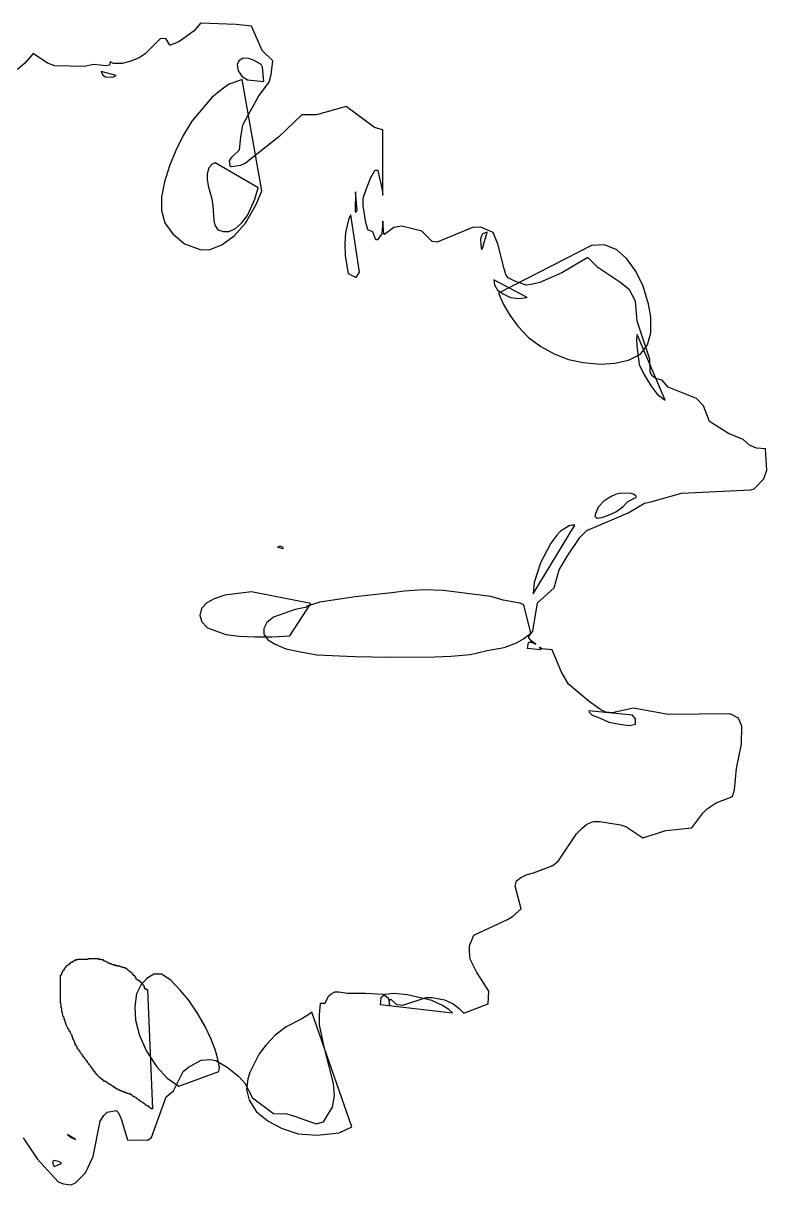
# Model space of a CAD drawing. Header units: metres. Extents: x -3433 to -629, y 335 to 2991.
# Drawn here: x -2031 to -629, y 532 to 2724 of the extents above; entities that cross this region are included whole.
import ezdxf

# ---------------------------------------------------------------- set-up
doc = ezdxf.new("R2010")
doc.units = ezdxf.units.M

msp = doc.modelspace()

# ---------------------------------------------------------------- linework, layer by layer
at = {"layer": '1'}
msp.add_lwpolyline([(-2031.2, 620.6), (-2004.9, 581.2), (-1965, 537.6), (-1955, 533.8), (-1941, 532.2), (-1932.6, 536), (-1913.6, 555), (-1899.6, 585.3), (-1886.2, 652.5), (-1879.2, 663), (-1873.1, 669.1), (-1856.2, 672.5), (-1855.7, 672.4), (-1851.6, 668.2), (-1846.5, 656.5), (-1834.5, 617), (-1796.3, 616.2), (-1789.1, 621.5), (-1761.8, 698.4), (-1747.9, 709.7), (-1729.8, 745.8), (-1719.8, 754.4), (-1695.9, 767.2), (-1678.7, 768.5), (-1667.7, 766.9), (-1646.4, 754.1), (-1624.6, 736.5), (-1613.2, 723.7), (-1599.1, 696.4), (-1559.3, 666.6), (-1534.2, 665.8), (-1519.7, 661.8), (-1479, 646.9), (-1464.7, 651.2), (-1448.2, 678.8), (-1444.2, 700.8), (-1446, 723.1), (-1463.4, 792.6), (-1472.2, 833.8), (-1472.2, 853.6), (-1470.5, 874.1), (-1469.9, 874.6), (-1461.8, 874.6), (-1455.2, 887.8), (-1450.2, 892.8), (-1443.4, 896.2), (-1435.9, 896.2), (-1420.6, 893.8), (-1385.6, 893.8), (-1352.3, 891.7), (-1343.2, 884.9), (-1341.6, 879.8), (-1340.6, 871.2), (-1340.6, 881.2), (-1340, 881.8), (-1337.2, 881.8), (-1327.5, 872.2), (-1315.5, 871.1), (-1271.4, 885.8), (-1259.9, 885.8), (-1236.8, 881.2), (-1220.3, 873.9), (-1208.9, 864.7), (-1200.1, 855.9), (-1154.6, 873.5), (-1153.2, 897.3), (-1176.1, 933.9), (-1188.2, 958.1), (-1189.8, 972.7), (-1189.8, 982.9), (-1181.1, 1003.1), (-1118.2, 1032.7), (-1108.6, 1038.4), (-1092.4, 1052.6), (-1103.3, 1095.5), (-1100.8, 1105.9), (-1092.5, 1112.1), (-1081.1, 1117.7), (-1069.1, 1120.8), (-1032.5, 1134.5), (-1021.7, 1143.7), (-988, 1194.2), (-977.5, 1204.7), (-968.3, 1212.4), (-955.7, 1217.8), (-943.9, 1217.8), (-904.6, 1211.4), (-894.9, 1208.5), (-862.7, 1187), (-819.5, 1200.5), (-770.4, 1205.7), (-749.6, 1233.5), (-741.4, 1241.6), (-724.1, 1252.7), (-693.6, 1264.9), (-689.8, 1277.6), (-685.8, 1317.7), (-676.6, 1363.6), (-675.8, 1397.4), (-682.4, 1412.9), (-697.8, 1420.6), (-814.8, 1419.4), (-880.3, 1431.3), (-920.5, 1422.6), (-932.3, 1423.8), (-942, 1428.2), (-963.8, 1444), (-1003, 1476.7), (-1016.4, 1499.6), (-1034, 1541.8), (-1053.4, 1543.8), (-1057.5, 1546.9), (-1055.5, 1541.9), (-1080, 1544.4), (-1078.1, 1555.7), (-1077.6, 1556.2), (-1073.4, 1556.2), (-1064.6, 1552.2), (-1073.3, 1558.7), (-1077.8, 1564.7), (-1077.8, 1567.6), (-1070.1, 1576.8), (-1061.6, 1630.2), (-1030, 1658.9), (-1020.5, 1692.4), (-1004.8, 1718.9), (-981.4, 1753.7), (-968.3, 1766.7), (-890.1, 1799.9), (-859.7, 1818.1), (-847.4, 1821), (-790, 1837), (-659.1, 1843.2), (-652.6, 1845.7), (-634.5, 1864.5), (-629, 1880.9), (-631.5, 1920.7), (-648.1, 1922.3), (-661.3, 1927.9), (-673.3, 1938.3), (-701.4, 1949.7), (-737.2, 1972.3), (-748.1, 2001.9), (-761.4, 2016), (-814.7, 2037.1), (-826.2, 2050.3), (-838, 2053.5), (-844.8, 2058.5), (-848.9, 2065.5), (-849.8, 2090.1), (-873.7, 2161.9), (-876.8, 2199.3), (-888, 2221), (-905.8, 2235.2), (-947.8, 2263.2), (-966.7, 2282), (-1015.2, 2253.1), (-1056.7, 2234.9), (-1073.4, 2231), (-1082.7, 2230), (-1104.4, 2237.5), (-1116.7, 2243.6), (-1120.9, 2250), (-1125, 2262.1), (-1135.4, 2306.1), (-1144.8, 2328.8), (-1168.2, 2339), (-1183.8, 2338.3), (-1250.5, 2310.8), (-1259.8, 2312), (-1279.7, 2331.9), (-1316.9, 2341.2), (-1332.4, 2338.3), (-1350.1, 2325.6), (-1350.8, 2325.7), (-1351.3, 2326.2), (-1352.8, 2350.3), (-1355.1, 2326.3), (-1363.1, 2315.2), (-1363.5, 2315), (-1365.9, 2315), (-1366.4, 2315.4), (-1372, 2330.4), (-1381.2, 2334.1), (-1381.5, 2334.5), (-1385.3, 2347.8), (-1389.8, 2379.1), (-1389.8, 2393.8), (-1384.1, 2412), (-1375.9, 2433), (-1367.9, 2446.3), (-1367.5, 2446.6), (-1362.8, 2446.6), (-1362.3, 2446.2), (-1354.1, 2409.3), (-1353, 2399.6), (-1353.2, 2522.8), (-1353.6, 2522.7), (-1368.9, 2527.2), (-1421.9, 2567), (-1477.9, 2551), (-1505.6, 2551), (-1548.9, 2509.8), (-1611.8, 2460.2), (-1621.6, 2455.3), (-1638.3, 2453.2), (-1640.7, 2454.4), (-1641, 2454.8), (-1642.1, 2464.2), (-1637.6, 2471), (-1623.3, 2485.3), (-1621, 2508.9), (-1616.8, 2532.1), (-1587, 2586.8), (-1567.3, 2613), (-1563.4, 2627.4), (-1560.6, 2652.8), (-1580.4, 2672.5), (-1600.7, 2718.3), (-1629.7, 2721.4), (-1696.7, 2723.9), (-1708.9, 2709.3), (-1737.5, 2688.8), (-1754.1, 2682.5), (-1754.8, 2682.8), (-1762.1, 2695), (-1773.1, 2694.3), (-1801, 2666.4), (-1812.5, 2658.7), (-1830, 2651.7), (-1844.4, 2647.8), (-1861, 2647.8), (-1867.4, 2651), (-1868.7, 2645.1), (-1869.1, 2644.7), (-1874, 2643.5), (-1898.3, 2646.2), (-1916.1, 2642), (-1971.4, 2643.8), (-1985.2, 2648.4), (-2012.6, 2666.6), (-2028.1, 2648.9), (-2041.8, 2636.8)], dxfattribs=at)
at = {"layer": '51'}
for points in [[(-1770.2, 2396.2), (-1770.2, 2370.6), (-1764.3, 2347.3), (-1749.4, 2327.1), (-1726.8, 2307.6), (-1697.6, 2297), (-1680.3, 2296.3), (-1656.4, 2305.8), (-1633.4, 2323), (-1612, 2346.5), (-1591.8, 2382), (-1581.2, 2407.8), (-1618.1, 2618), (-1643.8, 2608.4), (-1658.7, 2597.6), (-1675.2, 2583.6), (-1713.5, 2538.9), (-1729.3, 2512.1), (-1743.1, 2483.6), (-1755.3, 2455.1), (-1765, 2424.9)], [(-1697.9, 1606.5), (-1694.2, 1594.6), (-1683.7, 1583.4), (-1649, 1570.6), (-1624.1, 1567.7), (-1594.4, 1566.2), (-1562.3, 1565.9), (-1528.7, 1568.3), (-1488.6, 1628.8), (-1600.7, 1651.3), (-1650.9, 1644.7), (-1670.9, 1637.7), (-1685.2, 1630.2), (-1694.7, 1619.3)], [(-1577.6, 1581.8), (-1577.4, 1570.9), (-1570, 1560.3), (-1556, 1552.6), (-1536.2, 1543.7), (-1511.6, 1538.2), (-1477.3, 1531.9), (-1405.7, 1528.8), (-1340.3, 1527.5), (-1254.9, 1528.7), (-1225, 1529.9), (-1187.8, 1532.9), (-1156.5, 1540.2), (-1124, 1545.9), (-1101.2, 1554.8), (-1088, 1562.3), (-1074.1, 1573.1), (-1087.4, 1626.4), (-1094.2, 1629.5), (-1126.3, 1635.4), (-1149.1, 1642.3), (-1239.4, 1653.7), (-1276.6, 1654.9), (-1313.1, 1652.2), (-1330.8, 1649.5), (-1405.3, 1641.9), (-1471.7, 1631.4), (-1497.9, 1623.1), (-1496.4, 1622), (-1518.2, 1617.4), (-1559.1, 1603.3), (-1571.7, 1593.1)]]:
    msp.add_lwpolyline(points, close=True, dxfattribs=at)
at = {"layer": '52'}
for points in [[(-1627.5, 2646.2), (-1625.7, 2634.1), (-1618.4, 2623.2), (-1608, 2617), (-1577.6, 2614.3), (-1579.7, 2641.1), (-1581.6, 2644.8), (-1584.1, 2647.5), (-1596.9, 2654.2), (-1606.1, 2657.5), (-1616.1, 2657.9), (-1624.3, 2652.7)], [(-1684.6, 2429.4), (-1682.5, 2417.3), (-1675.6, 2392.9), (-1673.7, 2380.3), (-1671.9, 2351.5), (-1669.7, 2342.7), (-1663.9, 2334.3), (-1654, 2330.7), (-1642.8, 2331.1), (-1630.9, 2336.8), (-1619.3, 2346.5), (-1608.2, 2361.1), (-1594.6, 2391.7), (-1588.3, 2413.6), (-1669, 2460.5), (-1674.8, 2457.8), (-1680.9, 2451.1), (-1684.5, 2439.5)], [(-1168.6, 2316.4), (-1167.8, 2298.8), (-1166, 2297.3), (-1156, 2329.6), (-1164.9, 2326.4), (-1166.9, 2322.6)], [(-1135, 2214.4), (-1125.5, 2193), (-1113.7, 2173.4), (-1098.3, 2152.5), (-1078.3, 2131.2), (-1055.2, 2114), (-1030, 2100), (-1002.8, 2089.4), (-975.3, 2083.9), (-942.8, 2080.9), (-915.3, 2082.7), (-889.6, 2088.4), (-867.3, 2099.4), (-853.8, 2117.1), (-847.6, 2139.9), (-847.8, 2169.8), (-852.2, 2194), (-862.2, 2227.5), (-875.4, 2255.1), (-892.6, 2279.3), (-911.9, 2296.3), (-934.9, 2306), (-959.8, 2304.7)], [(-1069.8, 1647.2), (-991.2, 1776.6), (-996.5, 1777), (-1001.9, 1775.3), (-1017.7, 1765.5), (-1024.8, 1758), (-1036, 1742.7), (-1055.7, 1705.7), (-1067.7, 1668.4)], [(-1551.9, 1735.3), (-1541.9, 1732.8), (-1541, 1733.1), (-1541, 1734.2), (-1542.6, 1735.7), (-1545.4, 1736.5), (-1548.4, 1736.5)], [(-1820.4, 868.8), (-1819.2, 842.8), (-1811.6, 813.9), (-1799, 784.1), (-1779, 755), (-1759.5, 733.2), (-1737.8, 718), (-1662.3, 745.8), (-1661.2, 753.5), (-1662, 760.3), (-1664.6, 771.9), (-1669.3, 787.2), (-1677.6, 808.2), (-1688.1, 830.8), (-1701.8, 854.6), (-1719.8, 881.3), (-1735.1, 899.4), (-1753, 918.6), (-1770.6, 929.7), (-1785.1, 929.6), (-1797.9, 921.6), (-1809.3, 909.1), (-1817.8, 892.5)], [(-1358.1, 872.3), (-1221.7, 856.8), (-1228.7, 862.9), (-1242, 871.2), (-1260.8, 880.2), (-1306.5, 890.7), (-1332.4, 893), (-1348.7, 891.2), (-1356.7, 884.9)], [(-1610.1, 711.9), (-1605.2, 691.6), (-1591.4, 670), (-1569.3, 652.1), (-1542.8, 638.4), (-1512.6, 628.3), (-1476.9, 625.8), (-1435.2, 630.5), (-1411.3, 641.3), (-1487.1, 857.9), (-1492.5, 853.2), (-1505.7, 845.6), (-1535.6, 830.4), (-1556.2, 814.6), (-1573, 796.3), (-1586.4, 779), (-1604.1, 743.8), (-1607.9, 731.9)], [(-1948, 627.2), (-1940.5, 621.7), (-1932.9, 617.6)], [(-1975.2, 572), (-1973.1, 566.7), (-1959.3, 572.4), (-1960.8, 574.4), (-1964.6, 576.3), (-1973.2, 577.9), (-1975.2, 576.2)]]:
    msp.add_lwpolyline(points, close=True, dxfattribs=at)
at = {"layer": '53'}
for points in [[(-1425, 2307.5), (-1424, 2285.3), (-1418.2, 2251.8), (-1403.2, 2244), (-1396.8, 2254.4), (-1413.6, 2362.7), (-1417.1, 2355.7), (-1423.7, 2328.9)], [(-1144, 2239.5), (-1142.5, 2230.5), (-1136.5, 2220.1), (-1126.4, 2213.4), (-1112.5, 2206.2), (-1097.8, 2204.7), (-1081.1, 2206.6)], [(-874.6, 2128.7), (-874.3, 2116), (-869.6, 2080), (-861, 2061.5), (-847.1, 2038.9), (-835.9, 2023.8), (-820.3, 2012.9), (-873.7, 2136.4)]]:
    msp.add_lwpolyline(points, close=True, dxfattribs=at)
at = {"layer": '54'}
for points in [[(-1884, 2633.1), (-1881.1, 2626), (-1876.2, 2623), (-1862.5, 2622.1), (-1855.7, 2625.5)], [(-1405.3, 2368.5), (-1404.6, 2367), (-1401.3, 2370.9), (-1404.6, 2405.5)], [(-953.4, 1793.8), (-948.9, 1790.3), (-940.3, 1791), (-927.2, 1795.7), (-913.9, 1801.8), (-900.3, 1811.2), (-891.2, 1821.2), (-874.4, 1829.6), (-876.1, 1832), (-880.5, 1835.1), (-885, 1836.3), (-902.2, 1837.4), (-912.7, 1835.6), (-924.7, 1829.9), (-936.2, 1822), (-946.7, 1811), (-951.6, 1800.3)], [(-964.8, 1426.4), (-964, 1424.1), (-958, 1418.6), (-944.5, 1413.2), (-927.1, 1404.9), (-906.5, 1401.1), (-888.6, 1398.9), (-876.3, 1401.5), (-876.7, 1411.1), (-882.2, 1418.2)], [(-1787.6, 675.6), (-1787.6, 675.6), (-1787.6, 675.6), (-1787.6, 675.6), (-1787.6, 675.6), (-1787.6, 675.6), (-1787.6, 675.6), (-1787.6, 675.6), (-1787.6, 675.6), (-1787.6, 675.6), (-1787.6, 675.6), (-1787.6, 675.6), (-1787.6, 675.6), (-1787.6, 675.6), (-1787.6, 675.6), (-1787.6, 675.6), (-1787.6, 675.6), (-1787.6, 675.6), (-1787.6, 675.6), (-1787.6, 675.6), (-1790, 675.6), (-1790, 675.6), (-1790, 676.8), (-1791.1, 676.8), (-1792.3, 678), (-1793.5, 678), (-1793.5, 678), (-1793.5, 678), (-1794.6, 679.1), (-1794.6, 680.3), (-1795.8, 680.3), (-1795.8, 680.3), (-1795.8, 680.3), (-1795.8, 680.3), (-1796.9, 680.3), (-1798.1, 681.5), (-1798.1, 681.5), (-1799.3, 682.6), (-1799.3, 682.6), (-1799.3, 682.6), (-1799.3, 682.6), (-1799.3, 682.6), (-1800.4, 682.6), (-1800.4, 683.8), (-1801.6, 684.9), (-1802.8, 684.9), (-1802.8, 684.9), (-1802.8, 684.9), (-1802.8, 684.9), (-1803.9, 686.1), (-1803.9, 686.1), (-1803.9, 686.1), (-1805.1, 686.1), (-1805.1, 686.1), (-1805.1, 687.3), (-1805.1, 687.3), (-1806.3, 687.3), (-1806.3, 687.3), (-1807.4, 688.4), (-1808.6, 689.6), (-1809.7, 689.6), (-1809.7, 689.6), (-1809.7, 689.6), (-1810.9, 690.8), (-1812.1, 690.8), (-1812.1, 691.9), (-1812.1, 691.9), (-1813.2, 691.9), (-1813.2, 691.9), (-1813.2, 691.9), (-1814.4, 693.1), (-1814.4, 693.1), (-1815.6, 694.2), (-1816.7, 694.2), (-1816.7, 695.4), (-1816.7, 695.4), (-1817.9, 695.4), (-1817.9, 695.4), (-1817.9, 696.6), (-1819, 696.6), (-1819, 696.6), (-1819, 696.6), (-1821.4, 697.7), (-1821.4, 697.7), (-1821.4, 698.9), (-1822.5, 698.9), (-1823.7, 698.9), (-1824.9, 700.1), (-1824.9, 700.1), (-1824.9, 700.1), (-1824.9, 700.1), (-1826, 701.2), (-1826, 701.2), (-1827.2, 701.2), (-1827.2, 702.4), (-1827.2, 702.4), (-1828.3, 702.4), (-1828.3, 702.4), (-1828.3, 702.4), (-1829.5, 702.4), (-1829.5, 702.4), (-1829.5, 703.6), (-1830.7, 703.6), (-1830.7, 703.6), (-1831.8, 703.6), (-1831.8, 703.6), (-1831.8, 703.6), (-1833, 704.7), (-1834.2, 704.7), (-1834.2, 704.7), (-1835.3, 704.7), (-1835.3, 704.7), (-1836.5, 705.9), (-1836.5, 705.9), (-1837.6, 705.9), (-1838.8, 705.9), (-1838.8, 707), (-1840, 707), (-1840, 707), (-1841.1, 707), (-1841.1, 707), (-1841.1, 707), (-1842.3, 707), (-1842.3, 708.2), (-1843.5, 708.2), (-1843.5, 708.2), (-1844.6, 708.2), (-1844.6, 708.2), (-1844.6, 708.2), (-1844.6, 708.2), (-1845.8, 709.4), (-1845.8, 709.4), (-1845.8, 709.4), (-1846.9, 709.4), (-1848.1, 709.4), (-1848.1, 709.4), (-1848.1, 710.5), (-1848.1, 710.5), (-1849.3, 710.5), (-1850.4, 710.5), (-1851.6, 710.5), (-1851.6, 711.7), (-1852.8, 711.7), (-1852.8, 712.9), (-1852.8, 712.9), (-1853.9, 712.9), (-1853.9, 712.9), (-1855.1, 712.9), (-1855.1, 714), (-1856.2, 714), (-1856.2, 714), (-1856.2, 714), (-1856.2, 714), (-1857.4, 714), (-1857.4, 715.2), (-1858.6, 715.2), (-1858.6, 716.3), (-1858.6, 716.3), (-1859.7, 716.3), (-1859.7, 716.3), (-1860.9, 716.3), (-1860.9, 717.5), (-1860.9, 717.5), (-1862.1, 717.5), (-1862.1, 717.5), (-1863.2, 718.7), (-1863.2, 718.7), (-1863.2, 718.7), (-1863.2, 718.7), (-1864.4, 719.8), (-1865.5, 721), (-1865.5, 721), (-1865.5, 721), (-1866.7, 721), (-1867.9, 722.2), (-1867.9, 722.2), (-1869, 722.2), (-1869, 722.2), (-1870.2, 723.3), (-1870.2, 723.3), (-1870.2, 723.3), (-1870.2, 723.3), (-1870.2, 723.3), (-1871.4, 723.3), (-1871.4, 724.5), (-1871.4, 724.5), (-1872.5, 724.5), (-1873.7, 725.6), (-1873.7, 725.6), (-1874.9, 725.6), (-1874.9, 726.8), (-1876, 726.8), (-1876, 726.8), (-1876, 726.8), (-1877.2, 726.8), (-1877.2, 728), (-1878.3, 728), (-1878.3, 728), (-1879.5, 728), (-1879.5, 728), (-1879.5, 728), (-1879.5, 729.1), (-1880.7, 729.1), (-1880.7, 730.3), (-1881.8, 730.3), (-1881.8, 730.3), (-1881.8, 730.3), (-1881.8, 730.3), (-1881.8, 731.5), (-1883, 731.5), (-1883, 731.5), (-1884.2, 731.5), (-1884.2, 732.6), (-1885.3, 732.6), (-1885.3, 732.6), (-1885.3, 732.6), (-1885.3, 732.6), (-1885.3, 732.6), (-1885.3, 733.8), (-1886.5, 733.8), (-1886.5, 733.8), (-1886.5, 734.9), (-1886.5, 734.9), (-1886.5, 734.9), (-1887.6, 734.9), (-1887.6, 734.9), (-1887.6, 734.9), (-1887.6, 734.9), (-1888.8, 736.1), (-1888.8, 736.1), (-1888.8, 736.1), (-1888.8, 736.1), (-1888.8, 736.1), (-1888.8, 736.1), (-1890, 737.3), (-1890, 737.3), (-1891.1, 738.4), (-1891.1, 738.4), (-1891.1, 738.4), (-1891.1, 739.6), (-1891.1, 739.6), (-1892.3, 740.8), (-1893.5, 740.8), (-1893.5, 741.9), (-1893.5, 741.9), (-1893.5, 741.9), (-1894.6, 741.9), (-1894.6, 741.9), (-1894.6, 743.1), (-1894.6, 743.1), (-1895.8, 743.1), (-1895.8, 744.2), (-1895.8, 744.2), (-1895.8, 744.2), (-1895.8, 745.4), (-1896.9, 745.4), (-1896.9, 746.6), (-1898.1, 746.6), (-1898.1, 746.6), (-1898.1, 747.7), (-1898.1, 747.7), (-1899.3, 747.7), (-1899.3, 748.9), (-1899.3, 748.9), (-1899.3, 750.1), (-1900.4, 750.1), (-1900.4, 751.2), (-1900.4, 751.2), (-1900.4, 751.2), (-1901.6, 752.4), (-1901.6, 753.5), (-1901.6, 753.5), (-1902.8, 753.5), (-1902.8, 753.5), (-1902.8, 754.7), (-1902.8, 754.7), (-1903.9, 754.7), (-1903.9, 755.9), (-1903.9, 755.9), (-1905.1, 757), (-1905.1, 757), (-1905.1, 758.2), (-1906.2, 758.2), (-1906.2, 758.2), (-1906.2, 759.4), (-1907.4, 759.4), (-1907.4, 760.5), (-1907.4, 760.5), (-1907.4, 760.5), (-1908.6, 761.7), (-1908.6, 761.7), (-1908.6, 761.7), (-1908.6, 761.7), (-1909.7, 762.8), (-1909.7, 764), (-1909.7, 764), (-1910.9, 765.2), (-1912.1, 765.2), (-1912.1, 765.2), (-1912.1, 766.3), (-1912.1, 766.3), (-1912.1, 766.3), (-1913.2, 767.5), (-1913.2, 768.7), (-1913.2, 768.7), (-1913.2, 768.7), (-1914.4, 769.8), (-1914.4, 769.8), (-1915.5, 771), (-1915.5, 771), (-1915.5, 771), (-1915.5, 772.2), (-1916.7, 773.3), (-1916.7, 773.3), (-1917.9, 773.3), (-1917.9, 774.5), (-1917.9, 774.5), (-1917.9, 774.5), (-1919, 775.6), (-1919, 775.6), (-1919, 775.6), (-1919, 776.8), (-1920.2, 776.8), (-1920.2, 778), (-1920.2, 778), (-1921.4, 779.1), (-1921.4, 779.1), (-1922.5, 780.3), (-1922.5, 780.3), (-1922.5, 780.3), (-1923.7, 781.5), (-1923.7, 782.6), (-1923.7, 783.8), (-1926, 784.9), (-1926, 786.1), (-1926, 786.1), (-1926, 786.1), (-1927.2, 787.3), (-1928.3, 788.4), (-1928.3, 789.6), (-1929.5, 789.6), (-1929.5, 790.8), (-1929.5, 791.9), (-1929.5, 791.9), (-1929.5, 793.1), (-1930.7, 793.1), (-1930.7, 793.1), (-1930.7, 794.2), (-1930.7, 794.2), (-1931.8, 795.4), (-1931.8, 796.6), (-1931.8, 796.6), (-1933, 796.6), (-1933, 797.7), (-1933, 797.7), (-1933, 798.9), (-1934.1, 798.9), (-1934.1, 798.9), (-1934.1, 798.9), (-1934.1, 800.1), (-1934.1, 800.1), (-1934.1, 801.2), (-1934.1, 801.2), (-1934.1, 801.2), (-1935.3, 802.4), (-1935.3, 802.4), (-1935.3, 802.4), (-1935.3, 803.5), (-1935.3, 803.5), (-1935.3, 804.7), (-1936.5, 805.9), (-1936.5, 807), (-1937.6, 807), (-1937.6, 808.2), (-1937.6, 809.4), (-1937.6, 810.5), (-1937.6, 810.5), (-1938.8, 810.5), (-1938.8, 812.8), (-1938.8, 812.8), (-1938.8, 814), (-1940, 815.2), (-1940, 815.2), (-1940, 815.2), (-1941.1, 817.5), (-1941.1, 817.5), (-1941.1, 818.7), (-1942.3, 818.7), (-1942.3, 819.8), (-1942.3, 819.8), (-1942.3, 821), (-1942.3, 821), (-1942.3, 821), (-1942.3, 821), (-1942.3, 821), (-1942.3, 821), (-1942.3, 821), (-1942.3, 821), (-1942.3, 821), (-1942.3, 821), (-1942.3, 821), (-1942.3, 821), (-1942.3, 821), (-1942.3, 821), (-1942.3, 821), (-1942.3, 821), (-1942.3, 821), (-1942.3, 821), (-1942.3, 821), (-1942.3, 821), (-1942.3, 821), (-1942.3, 821), (-1942.3, 821), (-1942.3, 821), (-1942.3, 821), (-1942.3, 821), (-1942.3, 821), (-1942.3, 821), (-1942.3, 821), (-1942.3, 821), (-1942.3, 821), (-1944.6, 822.1), (-1944.6, 822.1), (-1944.6, 824.5), (-1945.8, 825.6), (-1946.9, 828), (-1948.1, 830.3), (-1949.3, 832.6), (-1950.4, 834.9), (-1950.4, 834.9), (-1951.6, 838.4), (-1952.8, 841.9), (-1953.9, 845.4), (-1953.9, 847.7), (-1955.1, 848.9), (-1956.2, 850.1), (-1956.2, 850.1), (-1956.2, 851.2), (-1956.2, 851.2), (-1956.2, 852.4), (-1956.2, 852.4), (-1956.2, 852.4), (-1956.2, 852.4), (-1956.2, 852.4), (-1956.2, 852.4), (-1956.2, 852.4), (-1956.2, 852.4), (-1956.2, 852.4), (-1956.2, 852.4), (-1956.2, 852.4), (-1956.2, 852.4), (-1956.2, 852.4), (-1956.2, 852.4), (-1956.2, 852.4), (-1956.2, 852.4), (-1956.2, 852.4), (-1956.2, 852.4), (-1956.2, 852.4), (-1956.2, 852.4), (-1956.2, 852.4), (-1956.2, 852.4), (-1956.2, 852.4), (-1956.2, 852.4), (-1956.2, 852.4), (-1956.2, 852.4), (-1956.2, 852.4), (-1956.2, 852.4), (-1956.2, 852.4), (-1956.2, 852.4), (-1956.2, 853.5), (-1957.4, 854.7), (-1957.4, 855.9), (-1958.6, 859.4), (-1958.6, 859.4), (-1958.6, 860.5), (-1958.6, 861.7), (-1958.6, 861.7), (-1958.6, 864), (-1958.6, 864), (-1958.6, 864), (-1958.6, 865.2), (-1958.6, 865.2), (-1958.6, 865.2), (-1959.7, 865.2), (-1959.7, 865.2), (-1959.7, 865.2), (-1959.7, 865.2), (-1959.7, 865.2), (-1959.7, 865.2), (-1959.7, 866.3), (-1959.7, 866.3), (-1959.7, 866.3), (-1959.7, 866.3), (-1959.7, 866.3), (-1959.7, 866.3), (-1959.7, 866.3), (-1959.7, 866.3), (-1959.7, 866.3), (-1959.7, 868.7), (-1959.7, 868.7), (-1959.7, 871), (-1959.7, 873.3), (-1960.9, 875.6), (-1960.9, 878), (-1960.9, 880.3), (-1960.9, 882.6), (-1960.9, 882.6), (-1960.9, 883.8), (-1960.9, 883.8), (-1960.9, 884.9), (-1960.9, 884.9), (-1960.9, 886.1), (-1960.9, 886.1), (-1960.9, 886.1), (-1960.9, 886.1), (-1960.9, 887.3), (-1960.9, 888.4), (-1960.9, 889.6), (-1960.9, 890.7), (-1960.9, 893.1), (-1960.9, 893.1), (-1960.9, 894.2), (-1960.9, 894.2), (-1960.9, 895.4), (-1960.9, 896.6), (-1960.9, 897.7), (-1960.9, 898.9), (-1960.9, 900), (-1960.9, 901.2), (-1960.9, 901.2), (-1960.9, 901.2), (-1960.9, 902.4), (-1960.9, 902.4), (-1960.9, 902.4), (-1960.9, 902.4), (-1960.9, 902.4), (-1960.9, 903.5), (-1960.9, 903.5), (-1960.9, 904.7), (-1960.9, 904.7), (-1960.9, 904.7), (-1960.9, 905.9), (-1960.9, 907), (-1960.9, 908.2), (-1960.9, 908.2), (-1960.9, 908.2), (-1960.9, 909.4), (-1960.9, 910.5), (-1960.9, 910.5), (-1960.9, 910.5), (-1960.9, 911.7), (-1960.9, 911.7), (-1960.9, 911.7), (-1960.9, 912.8), (-1960.9, 912.8), (-1960.9, 912.8), (-1960.9, 914), (-1960.9, 914), (-1960.9, 915.2), (-1960.9, 915.2), (-1960.9, 915.2), (-1960.9, 916.3), (-1960.9, 917.5), (-1960.9, 917.5), (-1960.9, 917.5), (-1960.9, 918.7), (-1960.9, 918.7), (-1960.9, 918.7), (-1960.9, 918.7), (-1960.9, 919.8), (-1960.9, 919.8), (-1960.9, 921), (-1960.9, 922.1), (-1960.9, 923.3), (-1960.9, 923.3), (-1960.9, 923.3), (-1960.9, 923.3), (-1960.9, 924.5), (-1960.9, 924.5), (-1960.9, 924.5), (-1960.9, 924.5), (-1960.9, 925.6), (-1960.9, 925.6), (-1960.9, 925.6), (-1960.9, 926.8), (-1960.9, 926.8), (-1960.9, 926.8), (-1960.9, 926.8), (-1960.9, 926.8), (-1960.9, 928), (-1960.9, 928), (-1959.7, 928), (-1959.7, 928), (-1959.7, 929.1), (-1958.6, 929.1), (-1958.6, 930.3), (-1958.6, 930.3), (-1958.6, 930.3), (-1958.6, 931.4), (-1958.6, 931.4), (-1958.6, 931.4), (-1958.6, 932.6), (-1957.4, 932.6), (-1957.4, 932.6), (-1957.4, 932.6), (-1957.4, 932.6), (-1957.4, 933.8), (-1957.4, 933.8), (-1956.2, 933.8), (-1956.2, 933.8), (-1956.2, 934.9), (-1956.2, 934.9), (-1956.2, 934.9), (-1956.2, 936.1), (-1956.2, 936.1), (-1956.2, 936.1), (-1956.2, 936.1), (-1955.1, 937.3), (-1955.1, 937.3), (-1953.9, 937.3), (-1953.9, 937.3), (-1953.9, 938.4), (-1953.9, 938.4), (-1953.9, 938.4), (-1953.9, 939.6), (-1952.8, 939.6), (-1952.8, 939.6), (-1952.8, 939.6), (-1952.8, 940.7), (-1952.8, 940.7), (-1952.8, 940.7), (-1952.8, 940.7), (-1952.8, 940.7), (-1952.8, 940.7), (-1951.6, 941.9), (-1951.6, 941.9), (-1951.6, 941.9), (-1951.6, 943.1), (-1951.6, 943.1), (-1951.6, 943.1), (-1950.4, 943.1), (-1950.4, 943.1), (-1950.4, 943.1), (-1950.4, 943.1), (-1950.4, 944.2), (-1949.3, 944.2), (-1949.3, 944.2), (-1949.3, 945.4), (-1948.1, 945.4), (-1948.1, 945.4), (-1948.1, 945.4), (-1948.1, 945.4), (-1948.1, 946.6), (-1948.1, 946.6), (-1946.9, 946.6), (-1946.9, 946.6), (-1946.9, 946.6), (-1945.8, 947.7), (-1945.8, 947.7), (-1945.8, 947.7), (-1945.8, 947.7), (-1945.8, 947.7), (-1944.6, 947.7), (-1944.6, 947.7), (-1944.6, 948.9), (-1944.6, 948.9), (-1944.6, 948.9), (-1943.5, 950), (-1943.5, 950), (-1943.5, 950), (-1943.5, 950), (-1943.5, 950), (-1943.5, 950), (-1942.3, 950), (-1942.3, 951.2), (-1942.3, 951.2), (-1941.1, 951.2), (-1941.1, 951.2), (-1941.1, 951.2), (-1941.1, 952.4), (-1940, 952.4), (-1940, 952.4), (-1940, 952.4), (-1938.8, 952.4), (-1938.8, 952.4), (-1938.8, 952.4), (-1937.6, 953.5), (-1937.6, 953.5), (-1937.6, 953.5), (-1936.5, 953.5), (-1936.5, 953.5), (-1936.5, 953.5), (-1936.5, 954.7), (-1936.5, 954.7), (-1935.3, 954.7), (-1934.1, 955.9), (-1934.1, 955.9), (-1934.1, 955.9), (-1934.1, 955.9), (-1934.1, 955.9), (-1933, 955.9), (-1933, 955.9), (-1933, 955.9), (-1933, 955.9), (-1931.8, 955.9), (-1931.8, 957), (-1930.7, 957), (-1930.7, 957), (-1929.5, 957), (-1929.5, 957), (-1929.5, 957), (-1928.3, 957), (-1928.3, 957), (-1928.3, 958.2), (-1927.2, 958.2), (-1927.2, 958.2), (-1927.2, 958.2), (-1927.2, 958.2), (-1927.2, 958.2), (-1927.2, 958.2), (-1926, 958.2), (-1926, 958.2), (-1924.8, 958.2), (-1924.8, 958.2), (-1924.8, 958.2), (-1923.7, 958.2), (-1923.7, 958.2), (-1922.5, 958.2), (-1922.5, 958.2), (-1921.4, 958.2), (-1921.4, 958.2), (-1921.4, 958.2), (-1920.2, 958.2), (-1920.2, 958.2), (-1919, 958.2), (-1919, 958.2), (-1917.9, 958.2), (-1917.9, 958.2), (-1917.9, 958.2), (-1916.7, 958.2), (-1916.7, 958.2), (-1915.5, 958.2), (-1915.5, 958.2), (-1914.4, 958.2), (-1914.4, 958.2), (-1914.4, 958.2), (-1914.4, 958.2), (-1913.2, 958.2), (-1913.2, 958.2), (-1913.2, 958.2), (-1913.2, 958.2), (-1912.1, 958.2), (-1912.1, 958.2), (-1912.1, 958.2), (-1912.1, 958.2), (-1910.9, 958.2), (-1909.7, 958.2), (-1909.7, 958.2), (-1909.7, 958.2), (-1908.6, 958.2), (-1908.6, 959.3), (-1908.6, 959.3), (-1907.4, 959.3), (-1907.4, 959.3), (-1907.4, 959.3), (-1906.2, 959.3), (-1905.1, 959.3), (-1905.1, 959.3), (-1905.1, 959.3), (-1905.1, 959.3), (-1905.1, 959.3), (-1905.1, 959.3), (-1903.9, 959.3), (-1903.9, 959.3), (-1903.9, 959.3), (-1902.8, 959.3), (-1902.8, 959.3), (-1901.6, 959.3), (-1900.4, 959.3), (-1900.4, 959.3), (-1899.3, 959.3), (-1899.3, 959.3), (-1898.1, 959.3), (-1896.9, 959.3), (-1896.9, 959.3), (-1895.8, 959.3), (-1895.8, 959.3), (-1895.8, 959.3), (-1894.6, 959.3), (-1894.6, 959.3), (-1894.6, 959.3), (-1893.5, 959.3), (-1893.5, 959.3), (-1893.5, 959.3), (-1893.5, 959.3), (-1892.3, 959.3), (-1892.3, 959.3), (-1891.1, 959.3), (-1891.1, 959.3), (-1891.1, 959.3), (-1891.1, 959.3), (-1891.1, 959.3), (-1891.1, 959.3), (-1890, 959.3), (-1890, 959.3), (-1890, 959.3), (-1890, 958.2), (-1888.8, 958.2), (-1888.8, 958.2), (-1887.6, 958.2), (-1887.6, 958.2), (-1886.5, 958.2), (-1886.5, 958.2), (-1886.5, 958.2), (-1885.3, 958.2), (-1885.3, 958.2), (-1884.2, 958.2), (-1884.2, 958.2), (-1884.2, 957), (-1883, 957), (-1883, 957), (-1883, 957), (-1881.8, 957), (-1881.8, 957), (-1881.8, 957), (-1880.7, 957), (-1880.7, 955.9), (-1878.3, 954.7), (-1878.3, 954.7), (-1877.2, 954.7), (-1877.2, 954.7), (-1874.9, 953.5), (-1874.9, 953.5), (-1872.5, 952.4), (-1872.5, 952.4), (-1872.5, 952.4), (-1871.4, 951.2), (-1871.4, 951.2), (-1871.4, 951.2), (-1870.2, 951.2), (-1869, 951.2), (-1869, 950), (-1869, 950), (-1867.9, 950), (-1867.9, 950), (-1867.9, 950), (-1866.7, 950), (-1866.7, 950), (-1866.7, 950), (-1865.5, 950), (-1865.5, 948.9), (-1865.5, 948.9), (-1865.5, 948.9), (-1864.4, 948.9), (-1863.2, 947.7), (-1863.2, 947.7), (-1863.2, 947.7), (-1860.9, 947.7), (-1860.9, 947.7), (-1859.7, 947.7), (-1859.7, 946.6), (-1858.6, 946.6), (-1857.4, 946.6), (-1857.4, 946.6), (-1856.2, 946.6), (-1856.2, 946.6), (-1856.2, 946.6), (-1856.2, 946.6), (-1855.1, 946.6), (-1855.1, 946.6), (-1855.1, 946.6), (-1855.1, 945.4), (-1855.1, 945.4), (-1852.8, 945.4), (-1852.8, 945.4), (-1852.8, 945.4), (-1851.6, 945.4), (-1851.6, 945.4), (-1850.4, 945.4), (-1850.4, 945.4), (-1849.3, 945.4), (-1848.1, 944.2), (-1848.1, 944.2), (-1846.9, 944.2), (-1846.9, 944.2), (-1846.9, 944.2), (-1845.8, 944.2), (-1844.6, 943.1), (-1844.6, 943.1), (-1844.6, 943.1), (-1843.5, 943.1), (-1843.5, 943.1), (-1843.5, 943.1), (-1842.3, 943.1), (-1842.3, 941.9), (-1842.3, 941.9), (-1841.1, 941.9), (-1840, 941.9), (-1840, 941.9), (-1840, 941.9), (-1840, 941.9), (-1840, 941.9), (-1838.8, 941.9), (-1838.8, 941.9), (-1838.8, 941.9), (-1838.8, 940.7), (-1838.8, 940.7), (-1837.6, 940.7), (-1837.6, 940.7), (-1837.6, 940.7), (-1837.6, 940.7), (-1836.5, 939.6), (-1835.3, 939.6), (-1835.3, 939.6), (-1835.3, 938.4), (-1834.2, 938.4), (-1834.2, 938.4), (-1834.2, 938.4), (-1834.2, 938.4), (-1833, 937.3), (-1833, 937.3), (-1831.8, 936.1), (-1831.8, 936.1), (-1830.7, 936.1), (-1830.7, 934.9), (-1829.5, 933.8), (-1828.3, 933.8), (-1828.3, 933.8), (-1828.3, 932.6), (-1827.2, 932.6), (-1827.2, 932.6), (-1827.2, 932.6), (-1826, 931.4), (-1826, 931.4), (-1826, 930.3), (-1824.9, 930.3), (-1824.9, 929.1), (-1824.9, 929.1), (-1823.7, 929.1), (-1823.7, 929.1), (-1823.7, 929.1), (-1823.7, 928), (-1823.7, 928), (-1822.5, 928), (-1822.5, 928), (-1822.5, 928), (-1821.4, 926.8), (-1821.4, 926.8), (-1821.4, 925.6), (-1821.4, 925.6), (-1821.4, 925.6), (-1821.4, 925.6), (-1820.2, 924.5), (-1820.2, 924.5), (-1820.2, 924.5), (-1820.2, 924.5), (-1820.2, 923.3), (-1820.2, 923.3), (-1820.2, 923.3), (-1819, 923.3), (-1819, 923.3), (-1819, 923.3), (-1819, 923.3), (-1819, 923.3), (-1819, 923.3), (-1819, 923.3), (-1819, 923.3), (-1819, 923.3), (-1819, 923.3), (-1819, 923.3), (-1819, 923.3), (-1819, 923.3), (-1819, 923.3), (-1819, 923.3), (-1819, 922.1), (-1819, 922.1), (-1819, 922.1), (-1819, 922.1), (-1819, 922.1), (-1819, 922.1), (-1819, 922.1), (-1819, 922.1), (-1819, 922.1), (-1819, 922.1), (-1819, 922.1), (-1819, 922.1), (-1819, 922.1), (-1819, 921), (-1817.9, 921), (-1817.9, 921), (-1817.9, 921), (-1816.7, 919.8), (-1816.7, 919.8), (-1816.7, 919.8), (-1816.7, 919.8), (-1815.6, 919.8), (-1815.6, 919.8), (-1815.6, 918.7), (-1815.6, 918.7), (-1815.6, 918.7), (-1815.6, 918.7), (-1814.4, 918.7), (-1814.4, 918.7), (-1814.4, 918.7), (-1814.4, 918.7), (-1814.4, 917.5), (-1814.4, 917.5), (-1814.4, 917.5), (-1813.2, 917.5), (-1813.2, 917.5), (-1813.2, 917.5), (-1812.1, 917.5), (-1812.1, 917.5), (-1812.1, 917.5), (-1812.1, 916.3), (-1812.1, 916.3), (-1810.9, 916.3), (-1810.9, 916.3), (-1810.9, 916.3), (-1810.9, 916.3), (-1810.9, 915.2), (-1810.9, 915.2), (-1810.9, 915.2), (-1810.9, 915.2), (-1810.9, 915.2), (-1810.9, 915.2), (-1810.9, 915.2), (-1809.7, 915.2), (-1809.7, 915.2), (-1809.7, 915.2), (-1809.7, 915.2), (-1809.7, 914), (-1808.6, 914), (-1808.6, 914), (-1808.6, 914), (-1807.4, 914), (-1807.4, 912.8), (-1807.4, 912.8), (-1807.4, 912.8), (-1807.4, 912.8), (-1807.4, 912.8), (-1807.4, 912.8), (-1807.4, 912.8), (-1807.4, 912.8), (-1807.4, 912.8), (-1807.4, 912.8), (-1807.4, 912.8), (-1807.4, 912.8), (-1807.4, 912.8), (-1807.4, 912.8), (-1807.4, 912.8), (-1807.4, 912.8), (-1807.4, 912.8), (-1807.4, 912.8), (-1807.4, 911.7), (-1807.4, 911.7), (-1806.3, 910.5), (-1806.3, 910.5), (-1806.3, 910.5), (-1806.3, 910.5), (-1805.1, 909.4), (-1805.1, 909.4), (-1805.1, 909.4), (-1805.1, 909.4), (-1805.1, 909.4), (-1805.1, 908.2), (-1805.1, 908.2), (-1805.1, 908.2), (-1803.9, 908.2), (-1803.9, 908.2), (-1803.9, 908.2), (-1803.9, 908.2), (-1803.9, 907), (-1803.9, 907), (-1802.8, 907), (-1802.8, 905.9), (-1802.8, 905.9), (-1802.8, 905.9), (-1802.8, 905.9), (-1802.8, 905.9), (-1802.8, 905.9), (-1802.8, 904.7), (-1802.8, 904.7), (-1802.8, 904.7), (-1802.8, 904.7), (-1802.8, 904.7), (-1802.8, 904.7), (-1802.8, 904.7), (-1802.8, 904.7), (-1802.8, 904.7), (-1802.8, 904.7), (-1802.8, 904.7), (-1802.8, 904.7), (-1802.8, 904.7), (-1802.8, 904.7), (-1802.8, 904.7), (-1802.8, 904.7), (-1802.8, 904.7), (-1802.8, 904.7), (-1802.8, 904.7), (-1802.8, 904.7), (-1802.8, 904.7), (-1802.8, 903.5), (-1802.8, 903.5), (-1802.8, 903.5), (-1802.8, 903.5), (-1802.8, 903.5), (-1802.8, 903.5), (-1802.8, 903.5), (-1802.8, 903.5), (-1802.8, 903.5), (-1802.8, 903.5), (-1802.8, 903.5), (-1802.8, 903.5), (-1802.8, 903.5), (-1802.8, 903.5), (-1802.8, 903.5), (-1802.8, 903.5), (-1802.8, 903.5), (-1802.8, 903.5), (-1802.8, 903.5), (-1802.8, 903.5), (-1802.8, 903.5), (-1802.8, 903.5), (-1802.8, 903.5), (-1802.8, 903.5), (-1802.8, 903.5), (-1802.8, 903.5), (-1802.8, 903.5), (-1802.8, 903.5), (-1802.8, 903.5), (-1802.8, 903.5), (-1802.8, 903.5), (-1802.8, 903.5), (-1802.8, 903.5), (-1802.8, 903.5), (-1802.8, 903.5), (-1802.8, 903.5), (-1802.8, 903.5), (-1802.8, 903.5), (-1801.6, 903.5), (-1800.4, 902.4), (-1800.4, 901.2), (-1799.3, 901.2), (-1799.3, 901.2), (-1798.1, 901.2), (-1798.1, 901.2), (-1798.1, 901.2), (-1798.1, 900), (-1796.9, 900), (-1796.9, 900), (-1796.9, 900), (-1796.9, 900), (-1796.9, 900), (-1796.9, 900), (-1796.9, 900), (-1796.9, 900), (-1796.9, 900), (-1796.9, 900), (-1796.9, 900), (-1796.9, 900), (-1796.9, 900), (-1796.9, 900), (-1796.9, 900), (-1796.9, 900), (-1796.9, 900), (-1796.9, 900), (-1796.9, 900), (-1796.9, 900), (-1796.9, 900), (-1796.9, 900), (-1796.9, 900), (-1796.9, 900), (-1796.9, 900), (-1796.9, 900), (-1796.9, 900), (-1796.9, 900), (-1796.9, 900), (-1796.9, 900), (-1796.9, 900), (-1796.9, 900), (-1796.9, 900), (-1796.9, 900), (-1796.9, 900), (-1796.9, 900), (-1796.9, 900), (-1796.9, 900), (-1796.9, 900), (-1796.9, 900), (-1796.9, 900), (-1796.9, 900), (-1796.9, 900), (-1796.9, 900), (-1796.9, 900), (-1796.9, 900), (-1796.9, 900), (-1796.9, 900), (-1796.9, 900), (-1796.9, 900), (-1796.9, 900), (-1796.9, 900), (-1796.9, 900), (-1796.9, 900), (-1796.9, 900), (-1796.9, 900), (-1796.9, 900), (-1796.9, 900), (-1796.9, 900), (-1796.9, 900), (-1796.9, 900), (-1796.9, 900), (-1796.9, 900), (-1796.9, 900), (-1796.9, 900), (-1796.9, 900), (-1796.9, 900), (-1796.9, 900), (-1796.9, 900), (-1796.9, 900), (-1796.9, 900), (-1796.9, 900), (-1796.9, 900), (-1796.9, 900), (-1796.9, 900), (-1796.9, 900), (-1796.9, 900), (-1796.9, 900), (-1796.9, 900), (-1796.9, 900), (-1796.9, 900), (-1796.9, 900), (-1796.9, 900), (-1796.9, 900), (-1796.9, 900), (-1796.9, 900), (-1796.9, 900), (-1796.9, 900), (-1796.9, 900), (-1796.9, 900), (-1796.9, 900), (-1796.9, 900), (-1796.9, 900), (-1796.9, 900), (-1796.9, 900), (-1796.9, 900), (-1796.9, 900), (-1796.9, 900), (-1796.9, 900), (-1796.9, 900), (-1796.9, 900), (-1796.9, 900), (-1796.9, 900), (-1796.9, 900), (-1796.9, 900), (-1796.9, 900), (-1796.9, 900), (-1796.9, 900), (-1796.9, 900), (-1796.9, 900), (-1796.9, 900), (-1796.9, 900), (-1796.9, 900), (-1796.9, 900), (-1796.9, 900), (-1796.9, 900), (-1796.9, 900), (-1796.9, 900), (-1796.9, 900), (-1796.9, 900), (-1796.9, 900), (-1796.9, 900), (-1796.9, 900), (-1796.9, 900), (-1796.9, 900), (-1796.9, 900), (-1796.9, 900), (-1796.9, 900), (-1796.9, 900), (-1796.9, 900), (-1796.9, 900), (-1796.9, 900), (-1796.9, 900), (-1796.9, 900), (-1796.9, 900), (-1796.9, 900)]]:
    msp.add_lwpolyline(points, close=True, dxfattribs=at)

doc.saveas('drawing.dxf')
